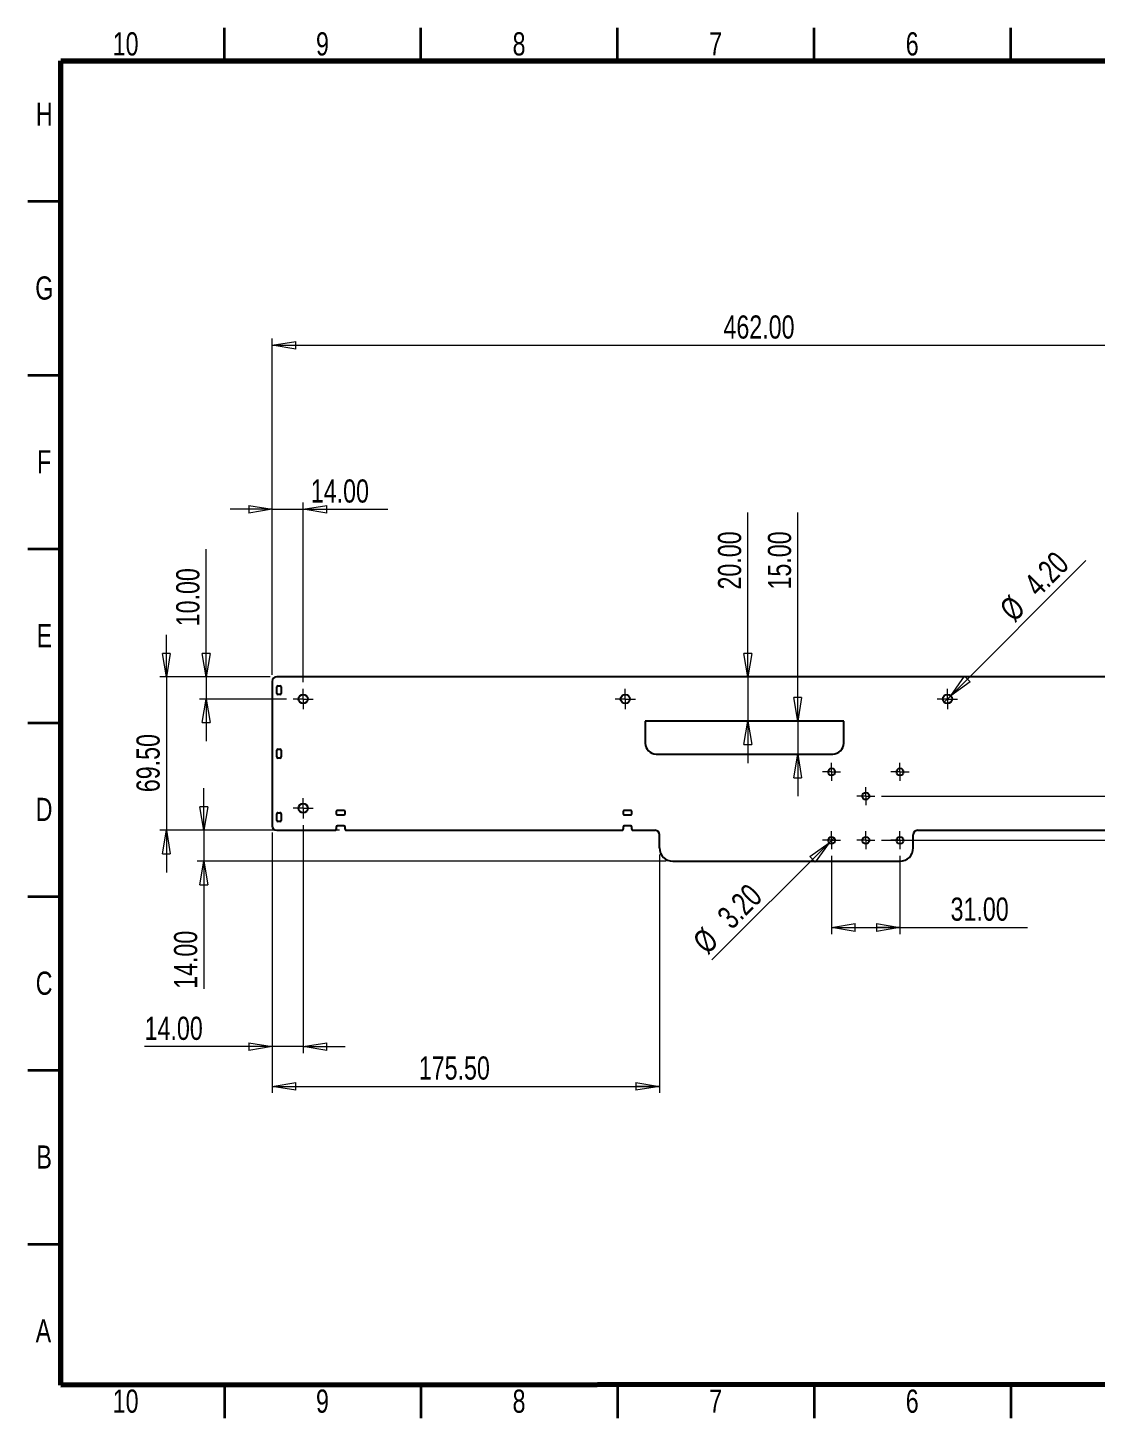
# Model space of a CAD drawing. Header units: millimetres. Extents: x 0 to 297, y 0 to 210.
# Drawn here: x 0 to 161.3, y 0 to 210 of the extents above; entities that cross this region are included whole.
import ezdxf

# ---------------------------------------------------------------- set-up
doc = ezdxf.new("R2010")
doc.units = ezdxf.units.MM
doc.styles.add('SLDTEXTSTYLE0', font='TXT', dxfattribs={"width": 0.75})
doc.dimstyles.new('SLDDIMSTYLE0', dxfattribs={"dimtxt": 3.5, "dimasz": 3.556, "dimexe": 0, "dimexo": 0.0625, "dimgap": 0.875, "dimtad": 1, "dimlfac": 3, "dimrnd": 1e-09, "dimzin": 4, "dimdsep": 46, "dimtxsty": 'SLDTEXTSTYLE0', "dimblk1": 'CLOSED', "dimblk2": 'CLOSED', "dimsah": 1, "dimcen": 0.09, "dimadec": 0, "dimazin": 1, "dimtfac": 1, "dimtmove": 0, "dimatfit": 0, "dimldrblk": 'CLOSED', "dimfxl": 1, "dimfrac": 2, "dimtolj": 1, "dimtzin": 12, "dimarcsym": 0})
doc.dimstyles.new('SLDDIMSTYLE1', dxfattribs={"dimtxt": 3.5, "dimasz": 3.556, "dimexe": 0, "dimexo": 0.0625, "dimgap": 0.875, "dimtad": 1, "dimlfac": 3, "dimrnd": 1e-09, "dimzin": 4, "dimdsep": 46, "dimtxsty": 'SLDTEXTSTYLE0', "dimblk1": 'CLOSED', "dimblk2": 'CLOSED', "dimsah": 1, "dimcen": 0.09, "dimadec": 0, "dimazin": 1, "dimtfac": 1, "dimtofl": 0, "dimtmove": 0, "dimatfit": 3, "dimldrblk": 'CLOSED', "dimfxl": 1, "dimfrac": 2, "dimtolj": 1, "dimtzin": 12, "dimarcsym": 0})
doc.dimstyles.new('SLDDIMSTYLE3', dxfattribs={"dimtxt": 3.5, "dimasz": 3.556, "dimexe": 0, "dimexo": 0.0625, "dimgap": 0.875, "dimtad": 1, "dimlfac": 3, "dimrnd": 1e-09, "dimzin": 4, "dimdsep": 46, "dimtxsty": 'SLDTEXTSTYLE0', "dimblk1": 'NONE', "dimblk2": 'CLOSED', "dimsah": 1, "dimcen": 0, "dimadec": 0, "dimazin": 1, "dimtfac": 1, "dimtmove": 0, "dimatfit": 3, "dimldrblk": 'NONE', "dimfxl": 1, "dimfrac": 2, "dimtolj": 1, "dimtzin": 12, "dimarcsym": 0})

# ---------------------------------------------------------------- blocks, each defined once
blk = doc.blocks.new('_Closed')
at = {"color": 0, "linetype": 'ByBlock', "lineweight": -2}
for p, q in [((-1, 0.166667), (0, 0)), ((-1, 0.166667), (-1, -0.166667)), ((0, 0), (-1, -0.166667)), ((0, 0), (-1, 0))]:
    blk.add_line(p, q, dxfattribs=at)
blk = doc.blocks.new('_D')
at = {"color": 7, "linetype": 'Continuous', "lineweight": 0}
for p, q in [((20.94, 111.96), (20.94, 118.31)), ((36.6, 111.96), (19.94, 111.96)), ((20.94, 111.96), (20.94, 88.79)), ((47.1, 88.79), (19.94, 88.79)), ((20.94, 88.79), (20.94, 82.44))]:
    blk.add_line(p, q, dxfattribs=at)
at = {"color": 7, "linetype": 'Continuous', "lineweight": 18, "xscale": 3.556, "yscale": 3.556}
for p, rotation in [((20.94, 111.96, -0.25), 270), ((20.94, 88.79, -0.25), 90)]:
    blk.add_blockref('_Closed', p, dxfattribs=dict(at, rotation=rotation))
at = {"color": 7, "linetype": 'Continuous', "lineweight": 18, "insert": (16.42, 94.55), "char_height": 3.5, "attachment_point": 1, "rotation": 90, "style": 'SLDTEXTSTYLE0'}
blk.add_mtext('69.50', dxfattribs=at)
blk = doc.blocks.new('_D_1')
at = {"color": 7, "linetype": 'Continuous', "lineweight": 0}
for p, q in [((26.6, 88.79), (26.6, 95.14)), ((47.1, 88.79), (25.6, 88.79)), ((26.6, 88.79), (26.6, 84.12)), ((96.44, 84.12), (25.6, 84.12)), ((26.6, 84.12), (26.6, 64.84))]:
    blk.add_line(p, q, dxfattribs=at)
at = {"color": 7, "linetype": 'Continuous', "lineweight": 18, "xscale": 3.556, "yscale": 3.556}
for p, rotation in [((26.6, 88.79, -0.25), 270), ((26.6, 84.12, -0.25), 90)]:
    blk.add_blockref('_Closed', p, dxfattribs=dict(at, rotation=rotation))
at = {"color": 7, "linetype": 'Continuous', "lineweight": 18, "insert": (22.09, 64.84), "char_height": 3.5, "attachment_point": 1, "rotation": 90, "style": 'SLDTEXTSTYLE0'}
blk.add_mtext('14.00', dxfattribs=at)
blk = doc.blocks.new('_D_2')
at = {"color": 7, "linetype": 'Continuous', "lineweight": 0}
for p, q in [((36.94, 112.29), (36.94, 163.05)), ((36.94, 162.05), (190.94, 162.05)), ((190.94, 112.29), (190.94, 163.05))]:
    blk.add_line(p, q, dxfattribs=at)
at = {"color": 7, "linetype": 'Continuous', "lineweight": 18, "xscale": 3.556, "yscale": 3.556, "rotation": 180}
blk.add_blockref('_Closed', (36.94, 162.05, -0.25), dxfattribs=at)
at = {"color": 7, "linetype": 'Continuous', "lineweight": 18, "xscale": 3.556, "yscale": 3.556}
blk.add_blockref('_Closed', (190.94, 162.05, -0.25), dxfattribs=at)
at = {"color": 7, "linetype": 'Continuous', "lineweight": 18, "insert": (105.1, 166.56), "char_height": 3.5, "attachment_point": 1, "style": 'SLDTEXTSTYLE0'}
blk.add_mtext('462.00', dxfattribs=at)
blk = doc.blocks.new('_D_3')
at = {"color": 7, "linetype": 'Continuous', "lineweight": 0}
for p, q in [((36.94, 137.28), (30.59, 137.28)), ((36.94, 112.29), (36.94, 138.28)), ((36.94, 137.28), (41.6, 137.28)), ((41.6, 111.16), (41.6, 138.28)), ((41.6, 137.28), (54.39, 137.28))]:
    blk.add_line(p, q, dxfattribs=at)
at = {"color": 7, "linetype": 'Continuous', "lineweight": 18, "xscale": 3.556, "yscale": 3.556}
blk.add_blockref('_Closed', (36.94, 137.28, -0.25), dxfattribs=at)
at = {"color": 7, "linetype": 'Continuous', "lineweight": 18, "xscale": 3.556, "yscale": 3.556, "rotation": 180}
blk.add_blockref('_Closed', (41.6, 137.28, -0.25), dxfattribs=at)
at = {"color": 7, "linetype": 'Continuous', "lineweight": 18, "insert": (42.76, 141.79), "char_height": 3.5, "attachment_point": 1, "style": 'SLDTEXTSTYLE0'}
blk.add_mtext('14.00', dxfattribs=at)
blk = doc.blocks.new('_D_4')
at = {"color": 7, "linetype": 'Continuous', "lineweight": 0}
for p, q in [((121.44, 84.92), (121.44, 73.12)), ((131.77, 84.92), (131.77, 73.12)), ((121.44, 74.12), (131.77, 74.12)), ((131.77, 74.12), (151.05, 74.12))]:
    blk.add_line(p, q, dxfattribs=at)
at = {"color": 7, "linetype": 'Continuous', "lineweight": 18, "xscale": 3.556, "yscale": 3.556, "rotation": 180}
blk.add_blockref('_Closed', (121.44, 74.12, -0.25), dxfattribs=at)
at = {"color": 7, "linetype": 'Continuous', "lineweight": 18, "xscale": 3.556, "yscale": 3.556}
blk.add_blockref('_Closed', (131.77, 74.12, -0.25), dxfattribs=at)
at = {"color": 7, "linetype": 'Continuous', "lineweight": 18, "insert": (139.41, 78.64), "char_height": 3.5, "attachment_point": 1, "style": 'SLDTEXTSTYLE0'}
blk.add_mtext('31.00', dxfattribs=at)
blk = doc.blocks.new('_D_5')
at = {"color": 7, "linetype": 'Continuous', "lineweight": 0}
for p, q in [((200.94, 93.96), (200.94, 100.31)), ((128.97, 93.96), (201.94, 93.96)), ((200.94, 87.29), (200.94, 93.96)), ((128.97, 87.29), (201.94, 87.29)), ((200.94, 87.29), (200.94, 68.01))]:
    blk.add_line(p, q, dxfattribs=at)
at = {"color": 7, "linetype": 'Continuous', "lineweight": 18, "xscale": 3.556, "yscale": 3.556}
for p, rotation in [((200.94, 93.96, -0.25), 270), ((200.94, 87.29, -0.25), 90)]:
    blk.add_blockref('_Closed', p, dxfattribs=dict(at, rotation=rotation))
at = {"color": 7, "linetype": 'Continuous', "lineweight": 18, "insert": (196.42, 68.01), "char_height": 3.5, "attachment_point": 1, "rotation": 90, "style": 'SLDTEXTSTYLE0'}
blk.add_mtext('20.00', dxfattribs=at)
blk = doc.blocks.new('_D_6')
at = {"color": 7, "linetype": 'Continuous', "lineweight": 0}
for p, q in [((108.78, 111.96), (108.78, 136.8)), ((108.78, 111.96), (108.78, 105.29)), ((108.78, 105.29), (108.78, 98.94))]:
    blk.add_line(p, q, dxfattribs=at)
at = {"color": 7, "linetype": 'Continuous', "lineweight": 18, "xscale": 3.556, "yscale": 3.556}
for p, rotation in [((108.78, 111.96, -0.25), 270), ((108.78, 105.29, -0.25), 90)]:
    blk.add_blockref('_Closed', p, dxfattribs=dict(at, rotation=rotation))
at = {"color": 7, "linetype": 'Continuous', "lineweight": 18, "insert": (104.27, 125.16), "char_height": 3.5, "attachment_point": 1, "rotation": 90, "style": 'SLDTEXTSTYLE0'}
blk.add_mtext('20.00', dxfattribs=at)
blk = doc.blocks.new('_D_8')
at = {"color": 7, "linetype": 'Continuous', "lineweight": 0}
for q in [(159.85, 129.54), (138.44, 108.13)]:
    blk.add_line((139.43, 109.12), q, dxfattribs=at)
at = {"color": 7, "linetype": 'Continuous', "lineweight": 18, "xscale": 3.556, "yscale": 3.556, "rotation": 225}
blk.add_blockref('_Closed', (139.43, 109.12, -0.25), dxfattribs=at)
at = {"color": 7, "linetype": 'Continuous', "lineweight": 18, "char_height": 3.5, "attachment_point": 1, "rotation": 45, "style": 'SLDTEXTSTYLE0'}
for s, insert in [('4.20', (150.23, 126.35)), ('%%c', (146.54, 122.58))]:
    blk.add_mtext(s, dxfattribs=dict(at, insert=insert))
blk = doc.blocks.new('_None')
blk = doc.blocks.new('_D_9')
at = {"color": 7, "linetype": 'Continuous', "lineweight": 0}
for q in [(103.36, 69.22), (121.81, 87.67)]:
    blk.add_line((121.06, 86.91), q, dxfattribs=at)
at = {"color": 7, "linetype": 'Continuous', "lineweight": 18, "xscale": 3.556, "yscale": 3.556, "rotation": 45}
blk.add_blockref('_Closed', (121.06, 86.91, -0.25), dxfattribs=at)
at = {"color": 7, "linetype": 'Continuous', "lineweight": 18, "char_height": 3.5, "attachment_point": 1, "rotation": 45, "style": 'SLDTEXTSTYLE0'}
for s, insert in [('3.20', (103.89, 76.15)), ('%%c', (100.19, 72.38))]:
    blk.add_mtext(s, dxfattribs=dict(at, insert=insert))
blk = doc.blocks.new('_D_13')
at = {"color": 7, "linetype": 'Continuous', "lineweight": 0}
for p, q in [((116.32, 105.29), (116.32, 136.8)), ((116.32, 105.29), (116.32, 100.29)), ((116.32, 100.29), (116.32, 93.94))]:
    blk.add_line(p, q, dxfattribs=at)
at = {"color": 7, "linetype": 'Continuous', "lineweight": 18, "xscale": 3.556, "yscale": 3.556}
for p, rotation in [((116.32, 105.29, -0.25), 270), ((116.32, 100.29, -0.25), 90)]:
    blk.add_blockref('_Closed', p, dxfattribs=dict(at, rotation=rotation))
at = {"color": 7, "linetype": 'Continuous', "lineweight": 18, "insert": (111.81, 125.16), "char_height": 3.5, "attachment_point": 1, "rotation": 90, "style": 'SLDTEXTSTYLE0'}
blk.add_mtext('15.00', dxfattribs=at)
blk = doc.blocks.new('_D_14')
at = {"color": 7, "linetype": 'Continuous', "lineweight": 0}
for p, q in [((36.94, 88.46), (36.94, 49.12)), ((95.44, 85.12), (95.44, 49.12)), ((36.94, 50.12), (95.44, 50.12))]:
    blk.add_line(p, q, dxfattribs=at)
at = {"color": 7, "linetype": 'Continuous', "lineweight": 18, "xscale": 3.556, "yscale": 3.556, "rotation": 180}
blk.add_blockref('_Closed', (36.94, 50.12, -0.25), dxfattribs=at)
at = {"color": 7, "linetype": 'Continuous', "lineweight": 18, "xscale": 3.556, "yscale": 3.556}
blk.add_blockref('_Closed', (95.44, 50.12, -0.25), dxfattribs=at)
at = {"color": 7, "linetype": 'Continuous', "lineweight": 18, "insert": (59.07, 54.64), "char_height": 3.5, "attachment_point": 1, "style": 'SLDTEXTSTYLE0'}
blk.add_mtext('175.50', dxfattribs=at)
blk = doc.blocks.new('_D_15')
at = {"color": 7, "linetype": 'Continuous', "lineweight": 0}
for p, q in [((36.94, 88.46), (36.94, 55.12)), ((41.6, 89.59), (41.6, 55.12)), ((36.94, 56.12), (17.65, 56.12)), ((41.6, 56.12), (36.94, 56.12)), ((41.6, 56.12), (47.95, 56.12))]:
    blk.add_line(p, q, dxfattribs=at)
at = {"color": 7, "linetype": 'Continuous', "lineweight": 18, "xscale": 3.556, "yscale": 3.556}
blk.add_blockref('_Closed', (36.94, 56.12, -0.25), dxfattribs=at)
at = {"color": 7, "linetype": 'Continuous', "lineweight": 18, "xscale": 3.556, "yscale": 3.556, "rotation": 180}
blk.add_blockref('_Closed', (41.6, 56.12, -0.25), dxfattribs=at)
at = {"color": 7, "linetype": 'Continuous', "lineweight": 18, "insert": (17.65, 60.64), "char_height": 3.5, "attachment_point": 1, "style": 'SLDTEXTSTYLE0'}
blk.add_mtext('14.00', dxfattribs=at)
blk = doc.blocks.new('_D_17')
at = {"color": 7, "linetype": 'Continuous', "lineweight": 0}
for p, q in [((26.94, 111.96), (26.94, 131.24)), ((36.6, 111.96), (25.94, 111.96)), ((26.94, 111.96), (26.94, 108.62)), ((39.07, 108.62), (25.94, 108.62)), ((26.94, 108.62), (26.94, 102.27))]:
    blk.add_line(p, q, dxfattribs=at)
at = {"color": 7, "linetype": 'Continuous', "lineweight": 18, "xscale": 3.556, "yscale": 3.556}
for p, rotation in [((26.94, 111.96, -0.25), 270), ((26.94, 108.62, -0.25), 90)]:
    blk.add_blockref('_Closed', p, dxfattribs=dict(at, rotation=rotation))
at = {"color": 7, "linetype": 'Continuous', "lineweight": 18, "insert": (22.42, 119.6), "char_height": 3.5, "attachment_point": 1, "rotation": 90, "style": 'SLDTEXTSTYLE0'}
blk.add_mtext('10.00', dxfattribs=at)
blk = doc.blocks.new('SW_CENTERMARKSYMBOL_2')
at = {"color": 0, "linetype": 'Continuous', "lineweight": 18}
for p, q in [((-0.83, 0), (-1.53, 0)), ((0, 0), (-0.83, 0)), ((0, 0.83), (0, 1.53)), ((0, 0), (0, 0.83)), ((0, 0), (0, -0.83)), ((0, 0), (0.83, 0)), ((0.83, 0), (1.53, 0)), ((0, -0.83), (0, -1.53))]:
    blk.add_line(p, q, dxfattribs=at)
blk = doc.blocks.new('SW_CENTERMARKSYMBOL_3')
at = {"color": 0, "linetype": 'Continuous', "lineweight": 18}
for p, q in [((-0.83, 0), (-1.53, 0)), ((0, 0), (-0.83, 0)), ((0, 0.83), (0, 1.53)), ((0, 0), (0, 0.83)), ((0, 0), (0, -0.83)), ((0, 0), (0.83, 0)), ((0.83, 0), (1.53, 0)), ((0, -0.83), (0, -1.53))]:
    blk.add_line(p, q, dxfattribs=at)
blk = doc.blocks.new('SW_CENTERMARKSYMBOL_4')
at = {"color": 0, "linetype": 'Continuous', "lineweight": 18}
for p, q in [((-0.83, 0), (-1.53, 0)), ((0, 0), (-0.83, 0)), ((0, 0.83), (0, 1.53)), ((0, 0), (0, 0.83)), ((0, 0), (0, -0.83)), ((0, 0), (0.83, 0)), ((0.83, 0), (1.53, 0)), ((0, -0.83), (0, -1.53))]:
    blk.add_line(p, q, dxfattribs=at)
blk = doc.blocks.new('SW_CENTERMARKSYMBOL_5')
at = {"color": 0, "linetype": 'Continuous', "lineweight": 18}
for p, q in [((-0.83, 0), (-1.53, 0)), ((0, 0), (-0.83, 0)), ((0, 0.83), (0, 1.53)), ((0, 0), (0, 0.83)), ((0, 0), (0, -0.83)), ((0, 0), (0.83, 0)), ((0.83, 0), (1.53, 0)), ((0, -0.83), (0, -1.53))]:
    blk.add_line(p, q, dxfattribs=at)
blk = doc.blocks.new('SW_CENTERMARKSYMBOL_8')
at = {"color": 0, "linetype": 'Continuous', "lineweight": 18}
for p, q in [((-0.83, 0), (-1.37, 0)), ((0, 0), (-0.83, 0)), ((0, 0.83), (0, 1.37)), ((0, 0), (0, 0.83)), ((0, 0), (0, -0.83)), ((0, 0), (0.83, 0)), ((0.83, 0), (1.37, 0)), ((0, -0.83), (0, -1.37))]:
    blk.add_line(p, q, dxfattribs=at)
blk = doc.blocks.new('SW_CENTERMARKSYMBOL_9')
at = {"color": 0, "linetype": 'Continuous', "lineweight": 18}
for p, q in [((-0.83, 0), (-1.37, 0)), ((0, 0), (-0.83, 0)), ((0, 0.83), (0, 1.37)), ((0, 0), (0, 0.83)), ((0, 0), (0, -0.83)), ((0, 0), (0.83, 0)), ((0.83, 0), (1.37, 0)), ((0, -0.83), (0, -1.37))]:
    blk.add_line(p, q, dxfattribs=at)
blk = doc.blocks.new('SW_CENTERMARKSYMBOL_10')
at = {"color": 0, "linetype": 'Continuous', "lineweight": 18}
for p, q in [((-0.83, 0), (-1.37, 0)), ((0, 0), (-0.83, 0)), ((0, 0.83), (0, 1.37)), ((0, 0), (0, 0.83)), ((0, 0), (0, -0.83)), ((0, 0), (0.83, 0)), ((0.83, 0), (1.37, 0)), ((0, -0.83), (0, -1.37))]:
    blk.add_line(p, q, dxfattribs=at)
blk = doc.blocks.new('SW_CENTERMARKSYMBOL_11')
at = {"color": 0, "linetype": 'Continuous', "lineweight": 18}
for p, q in [((-0.83, 0), (-1.37, 0)), ((0, 0), (-0.83, 0)), ((0, 0.83), (0, 1.37)), ((0, 0), (0, 0.83)), ((0, 0), (0, -0.83)), ((0, 0), (0.83, 0)), ((0.83, 0), (1.37, 0)), ((0, -0.83), (0, -1.37))]:
    blk.add_line(p, q, dxfattribs=at)
blk = doc.blocks.new('SW_CENTERMARKSYMBOL_12')
at = {"color": 0, "linetype": 'Continuous', "lineweight": 18}
for p, q in [((-0.83, 0), (-1.37, 0)), ((0, 0), (-0.83, 0)), ((0, 0.83), (0, 1.37)), ((0, 0), (0, 0.83)), ((0, 0), (0, -0.83)), ((0, 0), (0.83, 0)), ((0.83, 0), (1.37, 0)), ((0, -0.83), (0, -1.37))]:
    blk.add_line(p, q, dxfattribs=at)
blk = doc.blocks.new('SW_CENTERMARKSYMBOL_13')
at = {"color": 0, "linetype": 'Continuous', "lineweight": 18}
for p, q in [((-0.83, 0), (-1.37, 0)), ((0, 0), (-0.83, 0)), ((0, 0.83), (0, 1.37)), ((0, 0), (0, 0.83)), ((0, 0), (0, -0.83)), ((0, 0), (0.83, 0)), ((0.83, 0), (1.37, 0)), ((0, -0.83), (0, -1.37))]:
    blk.add_line(p, q, dxfattribs=at)

msp = doc.modelspace()

# ---------------------------------------------------------------- linework, layer by layer
at = {"color": 7, "linetype": 'Continuous', "lineweight": 35}
for p, q in [((29.7, 205), (29.7, 210)), ((59.4, 205), (59.4, 210)), ((89.1, 205), (89.1, 210)), ((118.8, 205), (118.8, 210)), ((148.5, 205), (148.5, 210)), ((148.5, 205.001), (148.5, 204.999)), ((5, 183.75), (0, 183.75)), ((5, 157.5), (0, 157.5)), ((5, 131.25), (0, 131.25)), ((5, 105), (0, 105)), ((4.999, 105), (5.001, 105)), ((5, 78.75), (0, 78.75)), ((5, 52.5), (0, 52.5)), ((5, 26.25), (0, 26.25)), ((29.7, 5), (29.7, 0)), ((59.4, 5), (59.4, 0)), ((89.1, 5), (89.1, 0)), ((118.8, 5), (118.8, 0)), ((148.5, 4.999), (148.5, 5.001)), ((148.5, 5), (148.5, 0))]:
    msp.add_line(p, q, dxfattribs=at)
at = {"color": 7, "linetype": 'Continuous', "lineweight": 70}
for p, q in [((5, 5), (5, 205)), ((5, 205), (292, 205)), ((292, 5.1961), (5, 5))]:
    msp.add_line(p, q, dxfattribs=at)
at = {"color": 7, "linetype": 'Continuous', "lineweight": 25}
for p, q in [((190.2686, 111.9566), (37.6019, 111.9566)), ((36.9353, 111.2899), (36.9353, 89.4566)), ((37.6019, 109.4566), (37.6019, 110.4566)), ((37.7686, 110.6233), (38.1019, 110.6233)), ((38.1019, 109.2899), (37.7686, 109.2899)), ((38.2686, 110.4566), (38.2686, 109.4566)), ((123.2686, 105.2899), (93.2686, 105.2899)), ((93.2686, 105.2899), (93.2686, 101.9566)), ((123.2686, 101.9566), (123.2686, 105.2899)), ((37.6019, 99.8733), (37.6019, 100.8733)), ((37.7686, 101.0399), (38.1019, 101.0399)), ((38.2686, 100.8733), (38.2686, 99.8733)), ((38.1019, 99.7066), (37.7686, 99.7066)), ((94.9353, 100.2899), (121.6019, 100.2899)), ((37.6019, 90.2899), (37.6019, 91.2899)), ((37.7686, 91.4566), (38.1019, 91.4566)), ((38.2686, 91.2899), (38.2686, 90.2899)), ((46.6019, 91.6233), (46.6019, 91.2899)), ((47.7686, 91.7899), (46.7686, 91.7899)), ((46.7686, 91.1233), (47.7686, 91.1233)), ((47.9353, 91.2899), (47.9353, 91.6233)), ((89.9353, 91.6233), (89.9353, 91.2899)), ((91.1019, 91.7899), (90.1019, 91.7899)), ((90.1019, 91.1233), (91.1019, 91.1233)), ((91.2686, 91.2899), (91.2686, 91.6233)), ((37.6019, 88.7899), (46.4353, 88.7899)), ((38.1019, 90.1233), (37.7686, 90.1233)), ((46.6019, 89.2899), (46.6019, 88.9566)), ((47.7686, 89.4566), (46.7686, 89.4566)), ((47.9353, 88.9566), (47.9353, 89.2899)), ((48.1019, 88.7899), (89.7686, 88.7899)), ((89.9353, 89.2899), (89.9353, 88.9566)), ((91.1019, 89.4566), (90.1019, 89.4566)), ((91.2686, 88.9566), (91.2686, 89.2899)), ((91.4353, 88.7899), (94.7686, 88.7899)), ((134.4353, 88.7899), (190.2686, 88.7899)), ((95.4353, 86.1233), (95.4353, 88.1233)), ((133.7686, 86.1233), (133.7686, 88.1233)), ((97.4353, 84.1233), (131.7686, 84.1233))]:
    msp.add_line(p, q, dxfattribs=at)
for centre, radius in [((41.6019, 108.6233), 0.7), ((90.2686, 108.6233), 0.7), ((138.9353, 108.6233), 0.7), ((121.4353, 97.6233), 0.5333), ((131.7686, 97.6233), 0.5333), ((41.6019, 92.1233), 0.7), ((126.6019, 93.9566), 0.5333), ((121.4353, 87.2899), 0.5333), ((126.6019, 87.2899), 0.5333), ((131.7686, 87.2899), 0.5333)]:
    msp.add_circle(centre, radius, dxfattribs=at)
for centre, radius, start, end in [((37.6019, 111.2899), 0.6667, 90, 180), ((37.7686, 110.4566), 0.1667, 90, 180), ((37.7686, 109.4566), 0.1667, 180, 270), ((38.1019, 110.4566), 0.1667, 0, 90), ((38.1019, 109.4566), 0.1667, 270, 0), ((37.7686, 100.8733), 0.1667, 90, 180), ((38.1019, 100.8733), 0.1667, 0, 90), ((94.9353, 101.9566), 1.6667, 180, 270), ((121.6019, 101.9566), 1.6667, 270, 0), ((37.7686, 99.8733), 0.1667, 180, 270), ((38.1019, 99.8733), 0.1667, 270, 0), ((37.7686, 91.2899), 0.1667, 90, 180), ((38.1019, 91.2899), 0.1667, 0, 90), ((46.7686, 91.6233), 0.1667, 90, 180), ((46.7686, 91.2899), 0.1667, 180, 270), ((47.7686, 91.6233), 0.1667, 0, 90), ((47.7686, 91.2899), 0.1667, 270, 0), ((90.1019, 91.6233), 0.1667, 90, 180), ((90.1019, 91.2899), 0.1667, 180, 270), ((91.1019, 91.6233), 0.1667, 0, 90), ((91.1019, 91.2899), 0.1667, 270, 0), ((37.6019, 89.4566), 0.6667, 180, 270), ((37.7686, 90.2899), 0.1667, 180, 270), ((38.1019, 90.2899), 0.1667, 270, 0), ((46.4353, 88.9566), 0.1667, 270, 0), ((46.7686, 89.2899), 0.1667, 90, 180), ((47.7686, 89.2899), 0.1667, 0, 90), ((48.1019, 88.9566), 0.1667, 180, 270), ((89.7686, 88.9566), 0.1667, 270, 0), ((90.1019, 89.2899), 0.1667, 90, 180), ((91.1019, 89.2899), 0.1667, 0, 90), ((91.4353, 88.9566), 0.1667, 180, 270), ((94.7686, 88.1233), 0.6667, 0, 90), ((134.4353, 88.1233), 0.6667, 90, 180), ((97.4353, 86.1233), 2, 180, 270), ((131.7686, 86.1233), 2, 270, 0)]:
    msp.add_arc(centre, radius, start, end, dxfattribs=at)

# ---------------------------------------------------------------- block references
at = {"color": 7, "linetype": 'Continuous', "lineweight": 0}
for name, p in [('SW_CENTERMARKSYMBOL_2', (41.6019, 108.6233)), ('SW_CENTERMARKSYMBOL_4', (90.2686, 108.6233)), ('SW_CENTERMARKSYMBOL_5', (138.9353, 108.6233)), ('SW_CENTERMARKSYMBOL_8', (121.4353, 97.6233)), ('SW_CENTERMARKSYMBOL_11', (131.7686, 97.6233)), ('SW_CENTERMARKSYMBOL_12', (126.6019, 93.9566)), ('SW_CENTERMARKSYMBOL_3', (41.6019, 92.1233)), ('SW_CENTERMARKSYMBOL_9', (121.4353, 87.2899)), ('SW_CENTERMARKSYMBOL_13', (126.6019, 87.2899)), ('SW_CENTERMARKSYMBOL_10', (131.7686, 87.2899))]:
    msp.add_blockref(name, p, dxfattribs=at)

# ---------------------------------------------------------------- texts
at = {"color": 7, "linetype": 'Continuous', "lineweight": 0, "char_height": 3.5, "attachment_point": 2, "style": 'SLDTEXTSTYLE0'}
for s, insert in [('10', (14.7795, 209.326)), ('9', (44.5148, 209.326)), ('8', (74.2148, 209.326)), ('7', (103.9148, 209.326)), ('6', (133.6148, 209.326)), ('H', (2.4915, 198.701)), ('G', (2.4891, 172.451)), ('F', (2.4635, 146.201)), ('E', (2.5061, 119.951)), ('D', (2.4599, 93.701)), ('C', (2.4635, 67.451)), ('B', (2.4733, 41.201)), ('A', (2.3602, 14.951)), ('10', (14.7795, 4.326)), ('9', (44.5148, 4.326)), ('8', (74.2148, 4.326)), ('7', (103.9148, 4.326)), ('6', (133.6148, 4.326))]:
    msp.add_mtext(s, dxfattribs=dict(at, insert=insert))

# ---------------------------------------------------------------- dimensions: what is measured, and where the dimension line sits
at = {"color": 7, "linetype": 'Continuous', "lineweight": 18}
for base, p1, p2, dimstyle, picture, middle in [((190.9353, 162.047), (36.9353, 111.2899), (190.9353, 111.2899), 'SLDDIMSTYLE1', '_D_2', (112.2126, 162.047)), ((41.6019, 137.2806), (36.9353, 111.2899), (41.6019, 110.1566), 'SLDDIMSTYLE0', '_D_3', (48.5751, 137.2806)), ((36.9353, 56.1233), (41.6019, 90.5899), (36.9353, 89.4566), 'SLDDIMSTYLE0', '_D_15', (23.4735, 56.1233)), ((95.4353, 50.1233), (36.9353, 89.4566), (95.4353, 86.1233), 'SLDDIMSTYLE1', '_D_14', (66.1853, 50.1233)), ((131.7686, 74.1233), (121.4353, 85.9233), (131.7686, 85.9233), 'SLDDIMSTYLE1', '_D_4', (145.2304, 74.1233))]:
    dim = msp.add_linear_dim(base=base, p1=p1, p2=p2, dimstyle=dimstyle, dxfattribs=at)
    dim.commit()
    dim.dimension.update_dxf_attribs({"geometry": picture, "text_midpoint": middle, "dimtype": 160})
for base, p1, p2, picture, middle in [((108.7799, 105.2899), (37.6019, 111.9566), (123.2686, 105.2899), '_D_6', (108.7799, 130.9809)), ((116.3243, 100.2899), (123.2686, 105.2899), (121.6019, 100.2899), '_D_13', (116.3243, 130.9809)), ((26.9353, 108.6233), (37.6019, 111.9566), (40.0686, 108.6233), '_D_17', (26.9353, 125.4184)), ((20.9353, 88.7899), (37.6019, 111.9566), (48.1019, 88.7899), '_D', (20.9353, 100.3733)), ((200.9353, 93.9566), (127.9686, 87.2899), (127.9686, 93.9566), '_D_5', (200.9353, 73.8281)), ((26.6019, 84.1233), (48.1019, 88.7899), (97.4353, 84.1233), '_D_1', (26.6019, 70.6615))]:
    dim = msp.add_linear_dim(base=base, p1=p1, p2=p2, angle=90, dimstyle='SLDDIMSTYLE0', dxfattribs=at)
    dim.commit()
    dim.dimension.update_dxf_attribs({"geometry": picture, "text_midpoint": middle, "dimtype": 160})
for p1, p2, picture, middle in [((138.4403, 108.1283), (139.4302, 109.1182), '_D_8', (154.9034, 124.5914)), ((121.8124, 87.6671), (121.0581, 86.9128), '_D_9', (108.2804, 74.1351))]:
    dim = msp.add_diameter_dim_2p(p1=p1, p2=p2, dimstyle='SLDDIMSTYLE3', dxfattribs=at)
    dim.commit()
    dim.dimension.update_dxf_attribs({"geometry": picture, "text_midpoint": middle, "dimtype": 163})

doc.saveas('drawing.dxf')
